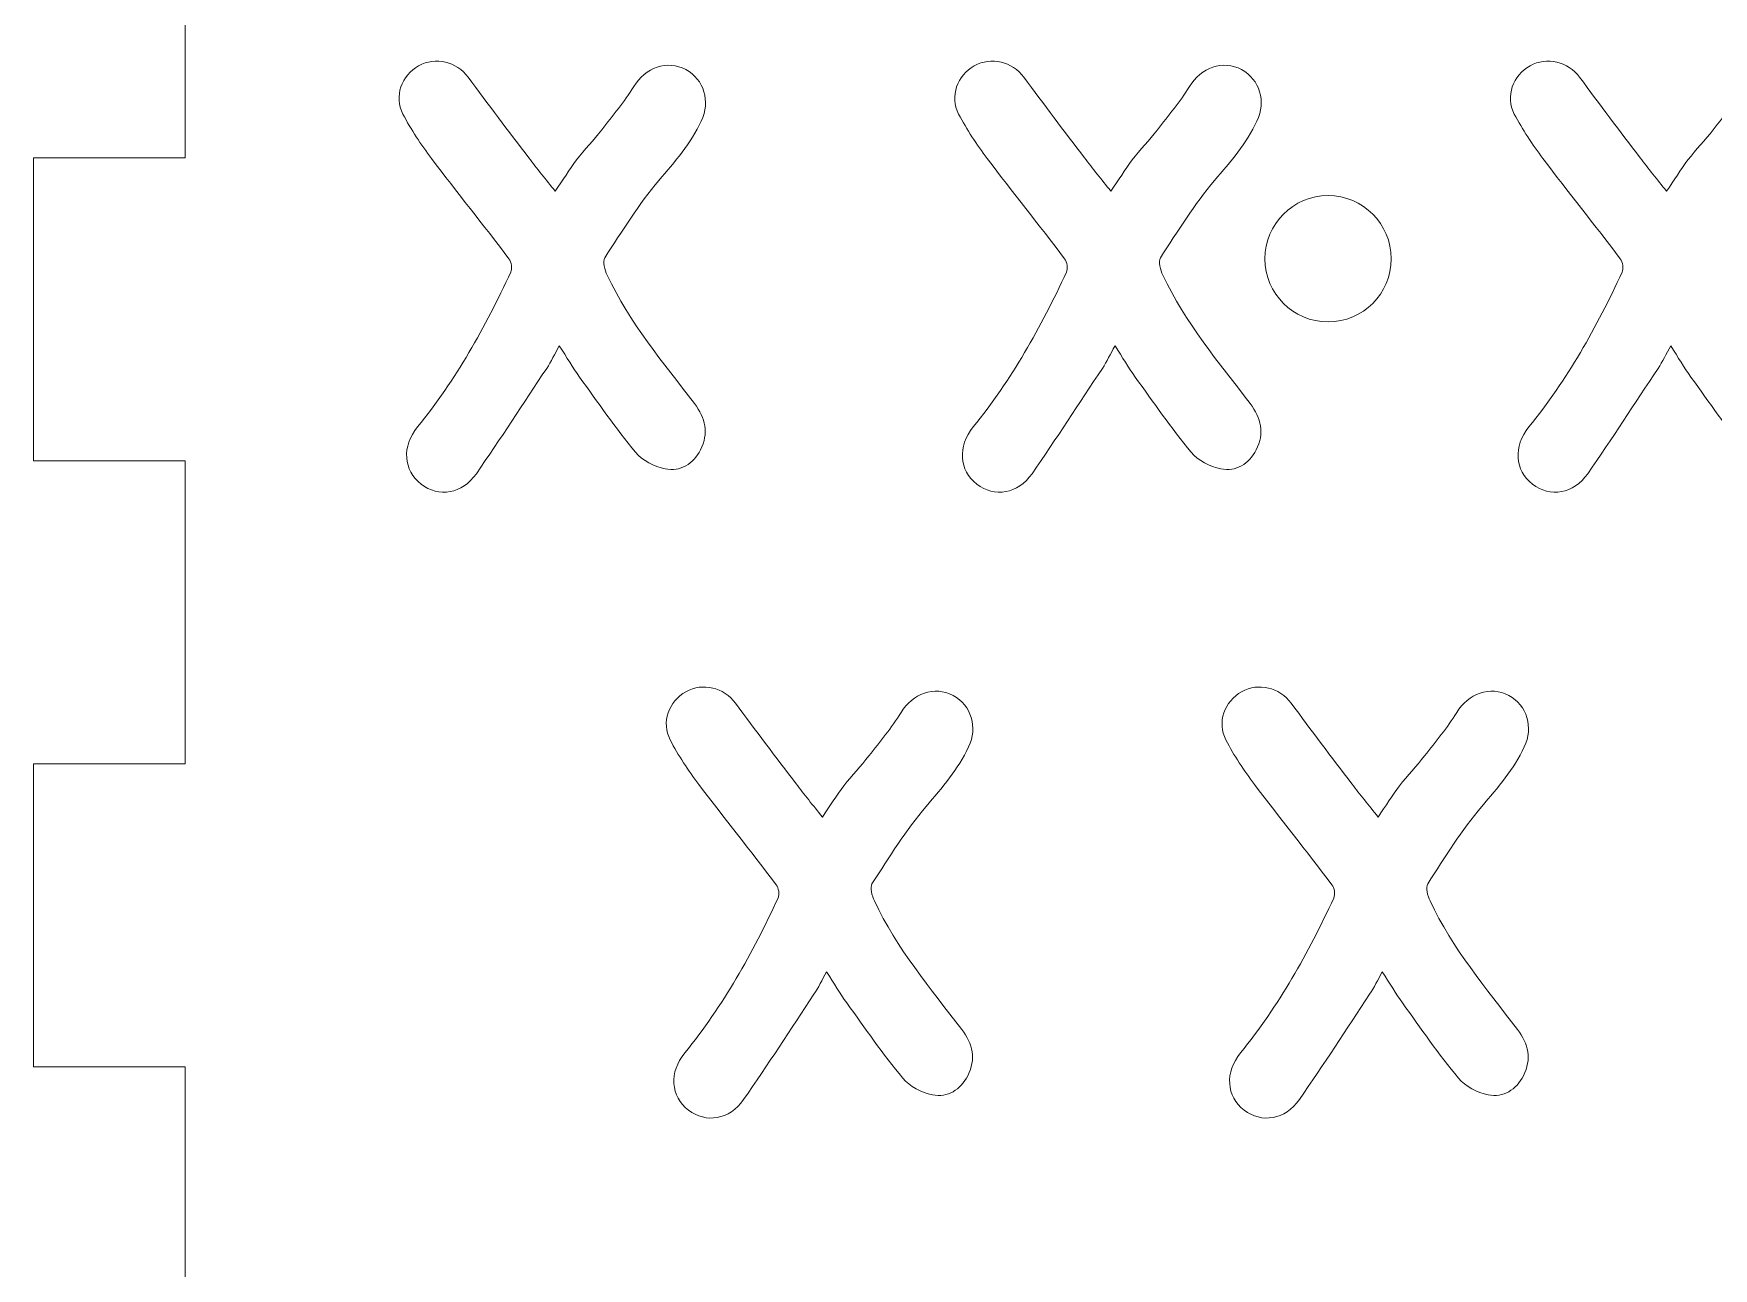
# Model space of a CAD drawing. Header units: inches. Extents: x 30 to 180, y 56 to 256.
# Drawn here: x 30.3 to 96.8, y 166 to 214.9 of the extents above; entities that cross this region are included whole.
import ezdxf

# ---------------------------------------------------------------- set-up
doc = ezdxf.new("R2010")
doc.units = ezdxf.units.IN
doc.header["$MEASUREMENT"] = 0

# ---------------------------------------------------------------- blocks, each defined once
blk = doc.blocks.new('block 5')
at = {"color": 7, "lineweight": 15, "true_color": 0xffffff}
blk.add_open_spline([(79.054, 205.992), (79.054, 207.373), (80.173, 208.492), (81.554, 208.492), (82.935, 208.492), (84.054, 207.373), (84.054, 205.992), (84.054, 204.611), (82.935, 203.492), (81.554, 203.492), (80.173, 203.492), (79.054, 204.611), (79.054, 205.992), (79.054, 205.992), (79.054, 205.992), (79.054, 205.992)], degree=3, knots=[0, 0, 0, 0, 1, 1, 1, 2, 2, 2, 3, 3, 3, 4, 4, 4, 5, 5, 5, 5], dxfattribs=at)
blk = doc.blocks.new('block 6')
at = {"color": 7, "lineweight": 15, "true_color": 0xffffff}
blk.add_open_spline([(47.513, 213.181), (47.05, 213.801), (46.217, 214.009), (45.548, 213.632)], degree=3, dxfattribs=at)
blk = doc.blocks.new('block 7')
at = {"color": 7, "lineweight": 15, "true_color": 0xffffff}
blk.add_open_spline([(45.548, 213.632), (44.876, 213.257), (44.559, 212.416), (44.927, 211.724)], degree=3, dxfattribs=at)
blk = doc.blocks.new('block 8')
at = {"color": 7, "lineweight": 15, "true_color": 0xffffff}
blk.add_open_spline([(44.927, 211.724), (45.244, 211.104), (45.643, 210.518), (46.06, 209.962)], degree=3, dxfattribs=at)
blk = doc.blocks.new('block 9')
at = {"color": 7, "lineweight": 15, "true_color": 0xffffff}
blk.add_open_spline([(46.06, 209.962), (47.062, 208.628), (48.115, 207.324), (49.124, 205.992)], degree=3, dxfattribs=at)
blk = doc.blocks.new('block 10')
at = {"color": 7, "lineweight": 15, "true_color": 0xffffff}
blk.add_open_spline([(49.124, 205.992), (49.219, 205.864), (49.264, 205.602), (49.196, 205.462)], degree=3, dxfattribs=at)
blk = doc.blocks.new('block 11')
at = {"color": 7, "lineweight": 15, "true_color": 0xffffff}
blk.add_open_spline([(49.196, 205.462), (48.183, 203.282), (47.025, 201.196), (45.504, 199.331)], degree=3, dxfattribs=at)
blk = doc.blocks.new('block 12')
at = {"color": 7, "lineweight": 15, "true_color": 0xffffff}
blk.add_open_spline([(45.504, 199.331), (44.871, 198.564), (44.948, 197.605), (45.648, 197.067)], degree=3, dxfattribs=at)
blk = doc.blocks.new('block 13')
at = {"color": 7, "lineweight": 15, "true_color": 0xffffff}
blk.add_open_spline([(45.648, 197.067), (46.344, 196.532), (47.273, 196.676), (47.834, 197.481)], degree=3, dxfattribs=at)
blk = doc.blocks.new('block 14')
at = {"color": 7, "lineweight": 15, "true_color": 0xffffff}
blk.add_open_spline([(47.834, 197.481), (48.784, 198.857), (49.697, 200.261), (50.617, 201.652)], degree=3, dxfattribs=at)
blk = doc.blocks.new('block 15')
at = {"color": 7, "lineweight": 15, "true_color": 0xffffff}
blk.add_open_spline([(50.617, 201.652), (50.798, 201.923), (50.934, 202.215), (51.118, 202.545)], degree=3, dxfattribs=at)
blk = doc.blocks.new('block 16')
at = {"color": 7, "lineweight": 15, "true_color": 0xffffff}
blk.add_open_spline([(51.118, 202.545), (51.414, 202.083), (51.65, 201.68), (51.919, 201.309)], degree=3, dxfattribs=at)
blk = doc.blocks.new('block 17')
at = {"color": 7, "lineweight": 15, "true_color": 0xffffff}
blk.add_open_spline([(51.919, 201.309), (52.642, 200.306), (53.344, 199.282), (54.133, 198.329)], degree=3, dxfattribs=at)
blk = doc.blocks.new('block 18')
at = {"color": 7, "lineweight": 15, "true_color": 0xffffff}
blk.add_open_spline([(54.133, 198.329), (54.404, 198.004), (54.882, 197.761), (55.306, 197.673)], degree=3, dxfattribs=at)
blk = doc.blocks.new('block 19')
at = {"color": 7, "lineweight": 15, "true_color": 0xffffff}
blk.add_open_spline([(55.306, 197.673), (55.911, 197.545), (56.419, 197.873), (56.707, 198.427)], degree=3, dxfattribs=at)
blk = doc.blocks.new('block 20')
at = {"color": 7, "lineweight": 15, "true_color": 0xffffff}
blk.add_open_spline([(56.707, 198.427), (57.04, 199.078), (56.908, 199.685), (56.471, 200.257)], degree=3, dxfattribs=at)
blk = doc.blocks.new('block 21')
at = {"color": 7, "lineweight": 15, "true_color": 0xffffff}
blk.add_open_spline([(56.471, 200.257), (55.225, 201.886), (53.897, 203.464), (53.01, 205.345)], degree=3, dxfattribs=at)
blk = doc.blocks.new('block 22')
at = {"color": 7, "lineweight": 15, "true_color": 0xffffff}
blk.add_open_spline([(53.01, 205.345), (52.915, 205.546), (52.823, 205.879), (52.915, 206.024)], degree=3, dxfattribs=at)
blk = doc.blocks.new('block 23')
at = {"color": 7, "lineweight": 15, "true_color": 0xffffff}
blk.add_open_spline([(52.915, 206.024), (53.6, 207.075), (54.257, 208.152), (55.061, 209.094)], degree=3, dxfattribs=at)
blk = doc.blocks.new('block 24')
at = {"color": 7, "lineweight": 15, "true_color": 0xffffff}
blk.add_open_spline([(55.061, 209.094), (55.703, 209.838), (56.32, 210.562), (56.739, 211.445)], degree=3, dxfattribs=at)
blk = doc.blocks.new('block 25')
at = {"color": 7, "lineweight": 15, "true_color": 0xffffff}
blk.add_open_spline([(56.739, 211.445), (57.11, 212.219), (56.846, 213.095), (56.13, 213.481)], degree=3, dxfattribs=at)
blk = doc.blocks.new('block 26')
at = {"color": 7, "lineweight": 15, "true_color": 0xffffff}
blk.add_open_spline([(56.13, 213.481), (55.378, 213.881), (54.525, 213.562), (54.064, 212.809)], degree=3, dxfattribs=at)
blk = doc.blocks.new('block 27')
at = {"color": 7, "lineweight": 15, "true_color": 0xffffff}
blk.add_open_spline([(54.064, 212.809), (53.692, 212.208), (53.235, 211.656), (52.795, 211.096)], degree=3, dxfattribs=at)
blk = doc.blocks.new('block 28')
at = {"color": 7, "lineweight": 15, "true_color": 0xffffff}
blk.add_open_spline([(52.795, 211.096), (52.479, 210.691), (52.118, 210.318), (51.802, 209.906)], degree=3, dxfattribs=at)
blk = doc.blocks.new('block 29')
at = {"color": 7, "lineweight": 15, "true_color": 0xffffff}
blk.add_open_spline([(51.802, 209.906), (51.514, 209.519), (51.254, 209.109), (50.953, 208.668)], degree=3, dxfattribs=at)
blk = doc.blocks.new('block 30')
at = {"color": 7, "lineweight": 15, "true_color": 0xffffff}
blk.add_open_spline([(50.953, 208.668), (50.572, 209.15), (50.228, 209.559), (49.913, 209.983)], degree=3, dxfattribs=at)
blk = doc.blocks.new('block 31')
at = {"color": 7, "lineweight": 15, "true_color": 0xffffff}
blk.add_open_spline([(49.913, 209.983), (49.108, 211.044), (48.295, 212.111), (47.513, 213.181)], degree=3, dxfattribs=at)
blk = doc.blocks.new('block 110')
at = {"color": 7, "lineweight": 15, "true_color": 0xffffff}
blk.add_open_spline([(69.513, 213.181), (69.05, 213.801), (68.217, 214.009), (67.548, 213.632)], degree=3, dxfattribs=at)
blk = doc.blocks.new('block 111')
at = {"color": 7, "lineweight": 15, "true_color": 0xffffff}
blk.add_open_spline([(67.548, 213.632), (66.876, 213.257), (66.559, 212.416), (66.927, 211.724)], degree=3, dxfattribs=at)
blk = doc.blocks.new('block 112')
at = {"color": 7, "lineweight": 15, "true_color": 0xffffff}
blk.add_open_spline([(66.927, 211.724), (67.244, 211.104), (67.643, 210.518), (68.06, 209.962)], degree=3, dxfattribs=at)
blk = doc.blocks.new('block 113')
at = {"color": 7, "lineweight": 15, "true_color": 0xffffff}
blk.add_open_spline([(68.06, 209.962), (69.062, 208.628), (70.115, 207.324), (71.124, 205.992)], degree=3, dxfattribs=at)
blk = doc.blocks.new('block 114')
at = {"color": 7, "lineweight": 15, "true_color": 0xffffff}
blk.add_open_spline([(71.124, 205.992), (71.219, 205.864), (71.264, 205.602), (71.196, 205.462)], degree=3, dxfattribs=at)
blk = doc.blocks.new('block 115')
at = {"color": 7, "lineweight": 15, "true_color": 0xffffff}
blk.add_open_spline([(71.196, 205.462), (70.183, 203.282), (69.025, 201.196), (67.504, 199.331)], degree=3, dxfattribs=at)
blk = doc.blocks.new('block 116')
at = {"color": 7, "lineweight": 15, "true_color": 0xffffff}
blk.add_open_spline([(67.504, 199.331), (66.871, 198.564), (66.948, 197.605), (67.648, 197.067)], degree=3, dxfattribs=at)
blk = doc.blocks.new('block 117')
at = {"color": 7, "lineweight": 15, "true_color": 0xffffff}
blk.add_open_spline([(67.648, 197.067), (68.344, 196.532), (69.273, 196.676), (69.834, 197.481)], degree=3, dxfattribs=at)
blk = doc.blocks.new('block 118')
at = {"color": 7, "lineweight": 15, "true_color": 0xffffff}
blk.add_open_spline([(69.834, 197.481), (70.784, 198.857), (71.697, 200.261), (72.617, 201.652)], degree=3, dxfattribs=at)
blk = doc.blocks.new('block 119')
at = {"color": 7, "lineweight": 15, "true_color": 0xffffff}
blk.add_open_spline([(72.617, 201.652), (72.798, 201.923), (72.934, 202.215), (73.118, 202.545)], degree=3, dxfattribs=at)
blk = doc.blocks.new('block 120')
at = {"color": 7, "lineweight": 15, "true_color": 0xffffff}
blk.add_open_spline([(73.118, 202.545), (73.414, 202.083), (73.65, 201.68), (73.919, 201.309)], degree=3, dxfattribs=at)
blk = doc.blocks.new('block 121')
at = {"color": 7, "lineweight": 15, "true_color": 0xffffff}
blk.add_open_spline([(73.919, 201.309), (74.642, 200.306), (75.344, 199.282), (76.133, 198.329)], degree=3, dxfattribs=at)
blk = doc.blocks.new('block 122')
at = {"color": 7, "lineweight": 15, "true_color": 0xffffff}
blk.add_open_spline([(76.133, 198.329), (76.404, 198.004), (76.882, 197.761), (77.306, 197.673)], degree=3, dxfattribs=at)
blk = doc.blocks.new('block 123')
at = {"color": 7, "lineweight": 15, "true_color": 0xffffff}
blk.add_open_spline([(77.306, 197.673), (77.911, 197.545), (78.419, 197.873), (78.707, 198.427)], degree=3, dxfattribs=at)
blk = doc.blocks.new('block 124')
at = {"color": 7, "lineweight": 15, "true_color": 0xffffff}
blk.add_open_spline([(78.707, 198.427), (79.04, 199.078), (78.908, 199.685), (78.471, 200.257)], degree=3, dxfattribs=at)
blk = doc.blocks.new('block 125')
at = {"color": 7, "lineweight": 15, "true_color": 0xffffff}
blk.add_open_spline([(78.471, 200.257), (77.225, 201.886), (75.897, 203.464), (75.01, 205.345)], degree=3, dxfattribs=at)
blk = doc.blocks.new('block 126')
at = {"color": 7, "lineweight": 15, "true_color": 0xffffff}
blk.add_open_spline([(75.01, 205.345), (74.915, 205.546), (74.823, 205.879), (74.915, 206.024)], degree=3, dxfattribs=at)
blk = doc.blocks.new('block 127')
at = {"color": 7, "lineweight": 15, "true_color": 0xffffff}
blk.add_open_spline([(74.915, 206.024), (75.6, 207.075), (76.257, 208.152), (77.061, 209.094)], degree=3, dxfattribs=at)
blk = doc.blocks.new('block 128')
at = {"color": 7, "lineweight": 15, "true_color": 0xffffff}
blk.add_open_spline([(77.061, 209.094), (77.703, 209.838), (78.32, 210.562), (78.739, 211.445)], degree=3, dxfattribs=at)
blk = doc.blocks.new('block 129')
at = {"color": 7, "lineweight": 15, "true_color": 0xffffff}
blk.add_open_spline([(78.739, 211.445), (79.11, 212.219), (78.846, 213.095), (78.13, 213.481)], degree=3, dxfattribs=at)
blk = doc.blocks.new('block 130')
at = {"color": 7, "lineweight": 15, "true_color": 0xffffff}
blk.add_open_spline([(78.13, 213.481), (77.378, 213.881), (76.525, 213.562), (76.064, 212.809)], degree=3, dxfattribs=at)
blk = doc.blocks.new('block 131')
at = {"color": 7, "lineweight": 15, "true_color": 0xffffff}
blk.add_open_spline([(76.064, 212.809), (75.692, 212.208), (75.235, 211.656), (74.795, 211.096)], degree=3, dxfattribs=at)
blk = doc.blocks.new('block 132')
at = {"color": 7, "lineweight": 15, "true_color": 0xffffff}
blk.add_open_spline([(74.795, 211.096), (74.479, 210.691), (74.118, 210.318), (73.802, 209.906)], degree=3, dxfattribs=at)
blk = doc.blocks.new('block 133')
at = {"color": 7, "lineweight": 15, "true_color": 0xffffff}
blk.add_open_spline([(73.802, 209.906), (73.514, 209.519), (73.254, 209.109), (72.953, 208.668)], degree=3, dxfattribs=at)
blk = doc.blocks.new('block 134')
at = {"color": 7, "lineweight": 15, "true_color": 0xffffff}
blk.add_open_spline([(72.953, 208.668), (72.572, 209.15), (72.228, 209.559), (71.913, 209.983)], degree=3, dxfattribs=at)
blk = doc.blocks.new('block 135')
at = {"color": 7, "lineweight": 15, "true_color": 0xffffff}
blk.add_open_spline([(71.913, 209.983), (71.108, 211.044), (70.295, 212.111), (69.513, 213.181)], degree=3, dxfattribs=at)
blk = doc.blocks.new('block 240')
at = {"color": 7, "lineweight": 15, "true_color": 0xffffff}
blk.add_open_spline([(91.513, 213.181), (91.05, 213.801), (90.217, 214.009), (89.548, 213.632)], degree=3, dxfattribs=at)
blk = doc.blocks.new('block 241')
at = {"color": 7, "lineweight": 15, "true_color": 0xffffff}
blk.add_open_spline([(89.548, 213.632), (88.876, 213.257), (88.559, 212.416), (88.927, 211.724)], degree=3, dxfattribs=at)
blk = doc.blocks.new('block 242')
at = {"color": 7, "lineweight": 15, "true_color": 0xffffff}
blk.add_open_spline([(88.927, 211.724), (89.244, 211.104), (89.643, 210.518), (90.06, 209.962)], degree=3, dxfattribs=at)
blk = doc.blocks.new('block 243')
at = {"color": 7, "lineweight": 15, "true_color": 0xffffff}
blk.add_open_spline([(90.06, 209.962), (91.062, 208.628), (92.115, 207.324), (93.124, 205.992)], degree=3, dxfattribs=at)
blk = doc.blocks.new('block 244')
at = {"color": 7, "lineweight": 15, "true_color": 0xffffff}
blk.add_open_spline([(93.124, 205.992), (93.219, 205.864), (93.264, 205.602), (93.196, 205.462)], degree=3, dxfattribs=at)
blk = doc.blocks.new('block 245')
at = {"color": 7, "lineweight": 15, "true_color": 0xffffff}
blk.add_open_spline([(93.196, 205.462), (92.183, 203.282), (91.025, 201.196), (89.504, 199.331)], degree=3, dxfattribs=at)
blk = doc.blocks.new('block 246')
at = {"color": 7, "lineweight": 15, "true_color": 0xffffff}
blk.add_open_spline([(89.504, 199.331), (88.871, 198.564), (88.948, 197.605), (89.648, 197.067)], degree=3, dxfattribs=at)
blk = doc.blocks.new('block 247')
at = {"color": 7, "lineweight": 15, "true_color": 0xffffff}
blk.add_open_spline([(89.648, 197.067), (90.344, 196.532), (91.273, 196.676), (91.834, 197.481)], degree=3, dxfattribs=at)
blk = doc.blocks.new('block 248')
at = {"color": 7, "lineweight": 15, "true_color": 0xffffff}
blk.add_open_spline([(91.834, 197.481), (92.784, 198.857), (93.697, 200.261), (94.617, 201.652)], degree=3, dxfattribs=at)
blk = doc.blocks.new('block 249')
at = {"color": 7, "lineweight": 15, "true_color": 0xffffff}
blk.add_open_spline([(94.617, 201.652), (94.798, 201.923), (94.934, 202.215), (95.118, 202.545)], degree=3, dxfattribs=at)
blk = doc.blocks.new('block 250')
at = {"color": 7, "lineweight": 15, "true_color": 0xffffff}
blk.add_open_spline([(95.118, 202.545), (95.414, 202.083), (95.65, 201.68), (95.919, 201.309)], degree=3, dxfattribs=at)
blk = doc.blocks.new('block 251')
at = {"color": 7, "lineweight": 15, "true_color": 0xffffff}
blk.add_open_spline([(95.919, 201.309), (96.642, 200.306), (97.344, 199.282), (98.133, 198.329)], degree=3, dxfattribs=at)
blk = doc.blocks.new('block 261')
at = {"color": 7, "lineweight": 15, "true_color": 0xffffff}
blk.add_open_spline([(98.064, 212.809), (97.692, 212.208), (97.235, 211.656), (96.795, 211.096)], degree=3, dxfattribs=at)
blk = doc.blocks.new('block 262')
at = {"color": 7, "lineweight": 15, "true_color": 0xffffff}
blk.add_open_spline([(96.795, 211.096), (96.479, 210.691), (96.118, 210.318), (95.802, 209.906)], degree=3, dxfattribs=at)
blk = doc.blocks.new('block 263')
at = {"color": 7, "lineweight": 15, "true_color": 0xffffff}
blk.add_open_spline([(95.802, 209.906), (95.514, 209.519), (95.254, 209.109), (94.953, 208.668)], degree=3, dxfattribs=at)
blk = doc.blocks.new('block 264')
at = {"color": 7, "lineweight": 15, "true_color": 0xffffff}
blk.add_open_spline([(94.953, 208.668), (94.572, 209.15), (94.228, 209.559), (93.913, 209.983)], degree=3, dxfattribs=at)
blk = doc.blocks.new('block 265')
at = {"color": 7, "lineweight": 15, "true_color": 0xffffff}
blk.add_open_spline([(93.913, 209.983), (93.108, 211.044), (92.295, 212.111), (91.513, 213.181)], degree=3, dxfattribs=at)
blk = doc.blocks.new('block 474')
at = {"color": 7, "lineweight": 15, "true_color": 0xffffff}
blk.add_open_spline([(58.095, 188.394), (57.632, 189.014), (56.799, 189.222), (56.13, 188.846)], degree=3, dxfattribs=at)
blk = doc.blocks.new('block 475')
at = {"color": 7, "lineweight": 15, "true_color": 0xffffff}
blk.add_open_spline([(56.13, 188.846), (55.457, 188.47), (55.141, 187.63), (55.509, 186.937)], degree=3, dxfattribs=at)
blk = doc.blocks.new('block 476')
at = {"color": 7, "lineweight": 15, "true_color": 0xffffff}
blk.add_open_spline([(55.509, 186.937), (55.826, 186.317), (56.225, 185.732), (56.642, 185.176)], degree=3, dxfattribs=at)
blk = doc.blocks.new('block 477')
at = {"color": 7, "lineweight": 15, "true_color": 0xffffff}
blk.add_open_spline([(56.642, 185.176), (57.644, 183.841), (58.697, 182.537), (59.706, 181.205)], degree=3, dxfattribs=at)
blk = doc.blocks.new('block 478')
at = {"color": 7, "lineweight": 15, "true_color": 0xffffff}
blk.add_open_spline([(59.706, 181.205), (59.801, 181.077), (59.845, 180.816), (59.778, 180.675)], degree=3, dxfattribs=at)
blk = doc.blocks.new('block 479')
at = {"color": 7, "lineweight": 15, "true_color": 0xffffff}
blk.add_open_spline([(59.778, 180.675), (58.765, 178.495), (57.607, 176.41), (56.086, 174.544)], degree=3, dxfattribs=at)
blk = doc.blocks.new('block 480')
at = {"color": 7, "lineweight": 15, "true_color": 0xffffff}
blk.add_open_spline([(56.086, 174.544), (55.453, 173.777), (55.529, 172.818), (56.23, 172.28)], degree=3, dxfattribs=at)
blk = doc.blocks.new('block 481')
at = {"color": 7, "lineweight": 15, "true_color": 0xffffff}
blk.add_open_spline([(56.23, 172.28), (56.926, 171.745), (57.855, 171.889), (58.416, 172.694)], degree=3, dxfattribs=at)
blk = doc.blocks.new('block 482')
at = {"color": 7, "lineweight": 15, "true_color": 0xffffff}
blk.add_open_spline([(58.416, 172.694), (59.366, 174.07), (60.279, 175.474), (61.199, 176.865)], degree=3, dxfattribs=at)
blk = doc.blocks.new('block 483')
at = {"color": 7, "lineweight": 15, "true_color": 0xffffff}
blk.add_open_spline([(61.199, 176.865), (61.38, 177.136), (61.516, 177.428), (61.7, 177.758)], degree=3, dxfattribs=at)
blk = doc.blocks.new('block 484')
at = {"color": 7, "lineweight": 15, "true_color": 0xffffff}
blk.add_open_spline([(61.7, 177.758), (61.996, 177.296), (62.232, 176.893), (62.501, 176.522)], degree=3, dxfattribs=at)
blk = doc.blocks.new('block 485')
at = {"color": 7, "lineweight": 15, "true_color": 0xffffff}
blk.add_open_spline([(62.501, 176.522), (63.224, 175.519), (63.926, 174.495), (64.714, 173.542)], degree=3, dxfattribs=at)
blk = doc.blocks.new('block 486')
at = {"color": 7, "lineweight": 15, "true_color": 0xffffff}
blk.add_open_spline([(64.714, 173.542), (64.986, 173.217), (65.464, 172.974), (65.888, 172.886)], degree=3, dxfattribs=at)
blk = doc.blocks.new('block 487')
at = {"color": 7, "lineweight": 15, "true_color": 0xffffff}
blk.add_open_spline([(65.888, 172.886), (66.493, 172.758), (67.001, 173.087), (67.289, 173.641)], degree=3, dxfattribs=at)
blk = doc.blocks.new('block 488')
at = {"color": 7, "lineweight": 15, "true_color": 0xffffff}
blk.add_open_spline([(67.289, 173.641), (67.622, 174.291), (67.49, 174.898), (67.053, 175.47)], degree=3, dxfattribs=at)
blk = doc.blocks.new('block 489')
at = {"color": 7, "lineweight": 15, "true_color": 0xffffff}
blk.add_open_spline([(67.053, 175.47), (65.807, 177.099), (64.478, 178.677), (63.592, 180.559)], degree=3, dxfattribs=at)
blk = doc.blocks.new('block 490')
at = {"color": 7, "lineweight": 15, "true_color": 0xffffff}
blk.add_open_spline([(63.592, 180.559), (63.497, 180.759), (63.405, 181.092), (63.497, 181.237)], degree=3, dxfattribs=at)
blk = doc.blocks.new('block 491')
at = {"color": 7, "lineweight": 15, "true_color": 0xffffff}
blk.add_open_spline([(63.497, 181.237), (64.181, 182.288), (64.838, 183.366), (65.643, 184.307)], degree=3, dxfattribs=at)
blk = doc.blocks.new('block 492')
at = {"color": 7, "lineweight": 15, "true_color": 0xffffff}
blk.add_open_spline([(65.643, 184.307), (66.285, 185.051), (66.902, 185.775), (67.321, 186.658)], degree=3, dxfattribs=at)
blk = doc.blocks.new('block 493')
at = {"color": 7, "lineweight": 15, "true_color": 0xffffff}
blk.add_open_spline([(67.321, 186.658), (67.692, 187.433), (67.428, 188.308), (66.712, 188.695)], degree=3, dxfattribs=at)
blk = doc.blocks.new('block 494')
at = {"color": 7, "lineweight": 15, "true_color": 0xffffff}
blk.add_open_spline([(66.712, 188.695), (65.96, 189.094), (65.106, 188.775), (64.646, 188.023)], degree=3, dxfattribs=at)
blk = doc.blocks.new('block 495')
at = {"color": 7, "lineweight": 15, "true_color": 0xffffff}
blk.add_open_spline([(64.646, 188.023), (64.274, 187.421), (63.817, 186.869), (63.377, 186.309)], degree=3, dxfattribs=at)
blk = doc.blocks.new('block 496')
at = {"color": 7, "lineweight": 15, "true_color": 0xffffff}
blk.add_open_spline([(63.377, 186.309), (63.06, 185.904), (62.7, 185.531), (62.383, 185.119)], degree=3, dxfattribs=at)
blk = doc.blocks.new('block 497')
at = {"color": 7, "lineweight": 15, "true_color": 0xffffff}
blk.add_open_spline([(62.383, 185.119), (62.096, 184.732), (61.836, 184.323), (61.535, 183.882)], degree=3, dxfattribs=at)
blk = doc.blocks.new('block 498')
at = {"color": 7, "lineweight": 15, "true_color": 0xffffff}
blk.add_open_spline([(61.535, 183.882), (61.154, 184.363), (60.81, 184.772), (60.495, 185.196)], degree=3, dxfattribs=at)
blk = doc.blocks.new('block 499')
at = {"color": 7, "lineweight": 15, "true_color": 0xffffff}
blk.add_open_spline([(60.495, 185.196), (59.69, 186.257), (58.877, 187.324), (58.095, 188.394)], degree=3, dxfattribs=at)
blk = doc.blocks.new('block 630')
at = {"color": 7, "lineweight": 15, "true_color": 0xffffff}
blk.add_open_spline([(80.095, 188.394), (79.632, 189.014), (78.799, 189.222), (78.13, 188.846)], degree=3, dxfattribs=at)
blk = doc.blocks.new('block 631')
at = {"color": 7, "lineweight": 15, "true_color": 0xffffff}
blk.add_open_spline([(78.13, 188.846), (77.457, 188.47), (77.141, 187.63), (77.509, 186.937)], degree=3, dxfattribs=at)
blk = doc.blocks.new('block 632')
at = {"color": 7, "lineweight": 15, "true_color": 0xffffff}
blk.add_open_spline([(77.509, 186.937), (77.826, 186.317), (78.225, 185.732), (78.642, 185.176)], degree=3, dxfattribs=at)
blk = doc.blocks.new('block 633')
at = {"color": 7, "lineweight": 15, "true_color": 0xffffff}
blk.add_open_spline([(78.642, 185.176), (79.644, 183.841), (80.697, 182.537), (81.706, 181.205)], degree=3, dxfattribs=at)
blk = doc.blocks.new('block 634')
at = {"color": 7, "lineweight": 15, "true_color": 0xffffff}
blk.add_open_spline([(81.706, 181.205), (81.801, 181.077), (81.845, 180.816), (81.778, 180.675)], degree=3, dxfattribs=at)
blk = doc.blocks.new('block 635')
at = {"color": 7, "lineweight": 15, "true_color": 0xffffff}
blk.add_open_spline([(81.778, 180.675), (80.765, 178.495), (79.607, 176.41), (78.086, 174.544)], degree=3, dxfattribs=at)
blk = doc.blocks.new('block 636')
at = {"color": 7, "lineweight": 15, "true_color": 0xffffff}
blk.add_open_spline([(78.086, 174.544), (77.453, 173.777), (77.529, 172.818), (78.23, 172.28)], degree=3, dxfattribs=at)
blk = doc.blocks.new('block 637')
at = {"color": 7, "lineweight": 15, "true_color": 0xffffff}
blk.add_open_spline([(78.23, 172.28), (78.926, 171.745), (79.855, 171.889), (80.416, 172.694)], degree=3, dxfattribs=at)
blk = doc.blocks.new('block 638')
at = {"color": 7, "lineweight": 15, "true_color": 0xffffff}
blk.add_open_spline([(80.416, 172.694), (81.366, 174.07), (82.279, 175.474), (83.199, 176.865)], degree=3, dxfattribs=at)
blk = doc.blocks.new('block 639')
at = {"color": 7, "lineweight": 15, "true_color": 0xffffff}
blk.add_open_spline([(83.199, 176.865), (83.38, 177.136), (83.516, 177.428), (83.7, 177.758)], degree=3, dxfattribs=at)
blk = doc.blocks.new('block 640')
at = {"color": 7, "lineweight": 15, "true_color": 0xffffff}
blk.add_open_spline([(83.7, 177.758), (83.996, 177.296), (84.232, 176.893), (84.501, 176.522)], degree=3, dxfattribs=at)
blk = doc.blocks.new('block 641')
at = {"color": 7, "lineweight": 15, "true_color": 0xffffff}
blk.add_open_spline([(84.501, 176.522), (85.224, 175.519), (85.926, 174.495), (86.714, 173.542)], degree=3, dxfattribs=at)
blk = doc.blocks.new('block 642')
at = {"color": 7, "lineweight": 15, "true_color": 0xffffff}
blk.add_open_spline([(86.714, 173.542), (86.986, 173.217), (87.464, 172.974), (87.888, 172.886)], degree=3, dxfattribs=at)
blk = doc.blocks.new('block 643')
at = {"color": 7, "lineweight": 15, "true_color": 0xffffff}
blk.add_open_spline([(87.888, 172.886), (88.493, 172.758), (89.001, 173.087), (89.289, 173.641)], degree=3, dxfattribs=at)
blk = doc.blocks.new('block 644')
at = {"color": 7, "lineweight": 15, "true_color": 0xffffff}
blk.add_open_spline([(89.289, 173.641), (89.622, 174.291), (89.49, 174.898), (89.053, 175.47)], degree=3, dxfattribs=at)
blk = doc.blocks.new('block 645')
at = {"color": 7, "lineweight": 15, "true_color": 0xffffff}
blk.add_open_spline([(89.053, 175.47), (87.807, 177.099), (86.478, 178.677), (85.592, 180.559)], degree=3, dxfattribs=at)
blk = doc.blocks.new('block 646')
at = {"color": 7, "lineweight": 15, "true_color": 0xffffff}
blk.add_open_spline([(85.592, 180.559), (85.497, 180.759), (85.405, 181.092), (85.497, 181.237)], degree=3, dxfattribs=at)
blk = doc.blocks.new('block 647')
at = {"color": 7, "lineweight": 15, "true_color": 0xffffff}
blk.add_open_spline([(85.497, 181.237), (86.181, 182.288), (86.838, 183.366), (87.643, 184.307)], degree=3, dxfattribs=at)
blk = doc.blocks.new('block 648')
at = {"color": 7, "lineweight": 15, "true_color": 0xffffff}
blk.add_open_spline([(87.643, 184.307), (88.285, 185.051), (88.902, 185.775), (89.321, 186.658)], degree=3, dxfattribs=at)
blk = doc.blocks.new('block 649')
at = {"color": 7, "lineweight": 15, "true_color": 0xffffff}
blk.add_open_spline([(89.321, 186.658), (89.692, 187.433), (89.428, 188.308), (88.712, 188.695)], degree=3, dxfattribs=at)
blk = doc.blocks.new('block 650')
at = {"color": 7, "lineweight": 15, "true_color": 0xffffff}
blk.add_open_spline([(88.712, 188.695), (87.96, 189.094), (87.106, 188.775), (86.646, 188.023)], degree=3, dxfattribs=at)
blk = doc.blocks.new('block 651')
at = {"color": 7, "lineweight": 15, "true_color": 0xffffff}
blk.add_open_spline([(86.646, 188.023), (86.274, 187.421), (85.817, 186.869), (85.377, 186.309)], degree=3, dxfattribs=at)
blk = doc.blocks.new('block 652')
at = {"color": 7, "lineweight": 15, "true_color": 0xffffff}
blk.add_open_spline([(85.377, 186.309), (85.06, 185.904), (84.7, 185.531), (84.383, 185.119)], degree=3, dxfattribs=at)
blk = doc.blocks.new('block 653')
at = {"color": 7, "lineweight": 15, "true_color": 0xffffff}
blk.add_open_spline([(84.383, 185.119), (84.096, 184.732), (83.836, 184.323), (83.535, 183.882)], degree=3, dxfattribs=at)
blk = doc.blocks.new('block 654')
at = {"color": 7, "lineweight": 15, "true_color": 0xffffff}
blk.add_open_spline([(83.535, 183.882), (83.154, 184.363), (82.81, 184.772), (82.495, 185.196)], degree=3, dxfattribs=at)
blk = doc.blocks.new('block 655')
at = {"color": 7, "lineweight": 15, "true_color": 0xffffff}
blk.add_open_spline([(82.495, 185.196), (81.69, 186.257), (80.877, 187.324), (80.095, 188.394)], degree=3, dxfattribs=at)
blk = doc.blocks.new('block 1090')
at = {"color": 7, "lineweight": 15, "true_color": 0xffffff}
blk.add_lwpolyline([(36.304, 161.992), (36.304, 173.992)], dxfattribs=at)
blk = doc.blocks.new('block 1091')
at = {"color": 7, "lineweight": 15, "true_color": 0xffffff}
blk.add_lwpolyline([(36.304, 173.992), (30.304, 173.992)], dxfattribs=at)
blk = doc.blocks.new('block 1092')
at = {"color": 7, "lineweight": 15, "true_color": 0xffffff}
blk.add_lwpolyline([(30.304, 185.992), (30.304, 173.992)], dxfattribs=at)
blk = doc.blocks.new('block 1093')
at = {"color": 7, "lineweight": 15, "true_color": 0xffffff}
blk.add_lwpolyline([(30.304, 185.992), (36.304, 185.992)], dxfattribs=at)
blk = doc.blocks.new('block 1094')
at = {"color": 7, "lineweight": 15, "true_color": 0xffffff}
blk.add_lwpolyline([(36.304, 185.992), (36.304, 197.992)], dxfattribs=at)
blk = doc.blocks.new('block 1095')
at = {"color": 7, "lineweight": 15, "true_color": 0xffffff}
blk.add_lwpolyline([(36.304, 197.992), (30.304, 197.992)], dxfattribs=at)
blk = doc.blocks.new('block 1096')
at = {"color": 7, "lineweight": 15, "true_color": 0xffffff}
blk.add_lwpolyline([(30.304, 209.992), (30.304, 197.992)], dxfattribs=at)
blk = doc.blocks.new('block 1097')
at = {"color": 7, "lineweight": 15, "true_color": 0xffffff}
blk.add_lwpolyline([(30.304, 209.992), (36.304, 209.992)], dxfattribs=at)
blk = doc.blocks.new('block 1098')
at = {"color": 7, "lineweight": 15, "true_color": 0xffffff}
blk.add_lwpolyline([(36.304, 209.992), (36.304, 221.992)], dxfattribs=at)

msp = doc.modelspace()

# ---------------------------------------------------------------- block references
for name in ['block 1098', 'block 7', 'block 6', 'block 26', 'block 25', 'block 111', 'block 110', 'block 130', 'block 129', 'block 241', 'block 240', 'block 31', 'block 135', 'block 265', 'block 27', 'block 131', 'block 261', 'block 8', 'block 112', 'block 242', 'block 28', 'block 24', 'block 132', 'block 128', 'block 262', 'block 1096', 'block 1097', 'block 9', 'block 30', 'block 29', 'block 113', 'block 134', 'block 133', 'block 243', 'block 264', 'block 263', 'block 23', 'block 127', 'block 5', 'block 10', 'block 22', 'block 114', 'block 126', 'block 244', 'block 11', 'block 21', 'block 115', 'block 125', 'block 245', 'block 15', 'block 16', 'block 119', 'block 120', 'block 249', 'block 250', 'block 14', 'block 118', 'block 248', 'block 17', 'block 121', 'block 251', 'block 20', 'block 124', 'block 12', 'block 116', 'block 246', 'block 18', 'block 19', 'block 122', 'block 123', 'block 1095', 'block 1094', 'block 13', 'block 117', 'block 247', 'block 474', 'block 494', 'block 630', 'block 650', 'block 475', 'block 499', 'block 493', 'block 631', 'block 655', 'block 649', 'block 495', 'block 651', 'block 476', 'block 632', 'block 496', 'block 492', 'block 652', 'block 648', 'block 1092', 'block 1093', 'block 477', 'block 498', 'block 497', 'block 633', 'block 654', 'block 653', 'block 491', 'block 647', 'block 478', 'block 490', 'block 634', 'block 646', 'block 479', 'block 489', 'block 635', 'block 645', 'block 483', 'block 484', 'block 639', 'block 640', 'block 482', 'block 485', 'block 638', 'block 641', 'block 488', 'block 644', 'block 480', 'block 636', 'block 1091', 'block 1090', 'block 487', 'block 643', 'block 486', 'block 642', 'block 481', 'block 637']:
    msp.add_blockref(name, (0, 0))

doc.saveas('drawing.dxf')
